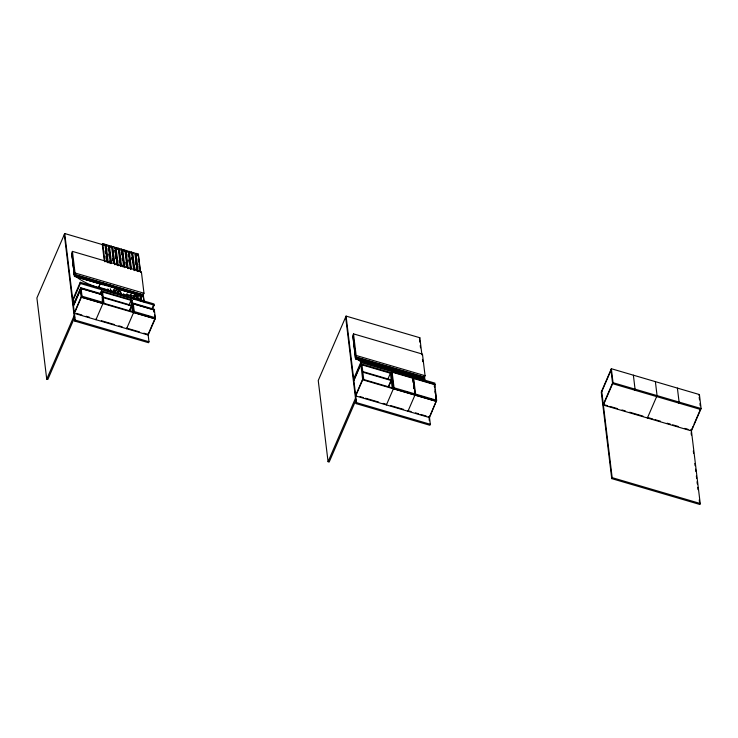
<?xml version="1.0" encoding="UTF-8"?>
<svg xmlns="http://www.w3.org/2000/svg" width="738" height="738" viewBox="0 0 738 738"><rect width="100%" height="100%" fill="white"/><g stroke="black" fill="none" stroke-linecap="round" stroke-linejoin="round"><path stroke-width="1.11" d="M389.581 367.552L390.024 367.681M118.514 291.261L118.707 290.707M108.265 284.923C110.156 285.781 106.512 284.084 108.329 284.73M108.375 284.739L109.049 284.923L108.394 284.637M389.507 367.1L390.134 367.423L388.861 366.98M390.033 367.662L389.553 367.413M105.469 245.496L64.732 233.54L36.9 297.958L46.725 379.147L47.832 379.47L74.787 317.072M72.425 251.39L71.687 253.097L74.298 274.702L143.246 294.932L143.984 293.226L141.364 271.621L72.425 251.39L75.036 272.995L74.298 274.702M71.918 253.789L74.473 276.455L142.821 296.123L114.667 287.866L114.584 287.174M74.473 276.455L72.056 254.905M72.739 299.665L80.239 282.294L154.011 303.945L154.159 305.154L152.388 309.24M80.239 282.294L80.387 283.503L72.887 300.873L75.082 301.519M73.366 304.84L80.746 287.746L102.305 294.065L102.379 294.674L80.82 288.346L80.746 287.746M73.431 305.449L80.82 288.346M73.505 306.049L80.479 289.923M81.088 288.558L80.673 289.527L81.595 297.183L102.656 303.364L103.071 302.396L102.148 294.73L81.088 288.558L82.01 296.224L81.595 297.183M107.139 262.488L104.934 244.241L102.711 243.595L102.296 244.564L104.224 260.523M74.326 312.774L81.291 296.648L82.398 296.971M80.405 289.314L81.365 297.248L74.4 313.382L148.163 335.024L155.137 318.899L154.657 314.932M46.725 379.147L74.141 315.698M104.51 245.21L104.934 244.241M110.46 263.457L108.255 245.219L106.041 244.564L105.617 245.533L107.693 262.636M148.015 333.779L148.975 341.749L148.559 342.718L74.787 321.076L75.211 320.108L64.732 233.54M113.652 263.3L111.586 246.197L109.362 245.542L108.947 246.51L111.014 263.614M111.161 247.165L111.586 246.197M117.111 265.412L114.907 247.175L112.693 246.52L112.268 247.488L114.206 263.448M98.606 287.626L100.23 283.872L76.457 276.898C82.951 281.971 90.765 285.255 98.606 287.626L100.174 283.383L102.25 283.992M120.442 266.39L118.228 248.143L116.014 247.498L115.598 248.466L117.665 265.569M74.621 276.113L102.776 284.379L102.988 283.005L102.628 284.72L102.554 284.13M117.812 249.112L118.228 248.143M123.624 266.224L121.558 249.121L119.344 248.475L118.919 249.435L120.995 266.538M100.1 294.093L101.401 291.067L132.074 300.062L133.587 312.571L126.613 328.705L126.539 328.096L139.473 331.888M100.608 293.687L101.475 291.676L132.139 300.67M121.143 250.09L121.558 249.121M101.724 295.698L102.148 294.73M126.954 267.202L124.879 250.099L122.665 249.444L122.25 250.413L124.178 266.372M107.951 284.536L108.302 284.628M109.076 285.136L109.159 284.85M109.169 285.283L109.658 285.126M109.15 285.154L109.796 284.997M109.473 285.431L109.722 285.053M124.464 251.068L124.879 250.099M130.414 269.315L128.209 251.077L125.986 250.422L125.571 251.39L127.637 268.494M133.744 270.293L131.53 252.045L129.316 251.4L128.901 252.368L130.967 269.471M114.87 286.492L114.519 288.207L114.445 287.617M131.115 253.014L131.53 252.045M115.598 291.076L116.816 288.263L109.04 286.03M115.654 291.575L116.816 288.263M137.065 271.27L134.86 253.023L132.637 252.378L132.222 253.337L134.15 269.305M118.606 290.172L117.416 293.143L117.222 291.575M118.569 290.8L119.27 290.523L118.772 291.335M119.002 290.8L119.242 290.274M140.386 272.239L138.181 254.001L135.967 253.346L135.543 254.315L137.619 271.418M119.99 293.087L120.608 291.648L118.348 290.984M137.766 254.97L138.181 254.001M138.089 256.151L138.504 255.182L135.202 254.213M128.855 305.384L131.032 300.348L132.397 311.639M129.464 310.43L131.641 305.384L103.2 297.045M129.537 311.03L131.715 305.993L103.274 297.645M148.089 334.425L155.294 317.718L154.362 310.052L133.301 303.871L132.886 304.84L133.809 312.506L154.869 318.687L154.611 316.501M133.809 312.506L134.233 311.537L133.301 303.871M152.24 308.032L153.569 304.96M153.947 311.021L154.362 310.052M153.725 312.008L154.519 309.388L132.969 303.06L133.043 303.669L154.593 309.997M421.915 354.821L419.848 337.736L346.076 316.095L318.244 380.513L328.069 461.702L329.176 462.025L356.14 399.627M353.511 333.871L356.131 355.476L355.393 357.183L424.332 377.413L425.07 375.707L422.459 354.102L353.511 333.871L352.773 335.578L355.559 358.936L423.76 378.945L423.64 376.371M355.559 358.936L353.004 336.27M353.677 378.852L361.177 361.491L434.95 383.133L434.212 386.389M353.825 380.07L361.325 362.699L361.177 361.491M353.899 380.67L360.864 364.535L391.527 373.539M355.67 395.328L362.635 379.194L393.308 388.197M386.408 404.931L393.382 388.797L391.454 372.93L360.79 363.935L362.709 379.802L355.744 395.937L429.516 417.579L436.407 400.845M328.069 461.702L355.485 398.243M429.359 416.324L430.328 424.304L429.903 425.272L356.14 403.621L356.555 402.653L346.076 316.095M380.513 368.225L381.325 366.352L357.552 359.369L361.583 362.321M355.707 358.594L383.871 366.851L384.074 365.485M384.074 365.504L383.723 367.192L383.649 366.601M389.147 367.45L389 366.961L389.424 367.21M390.144 367.57L390.734 367.958L390.162 367.616M390.568 367.902L390.919 367.515L390.734 367.958M391.094 368.013L390.974 367.542L391.389 367.958M391.011 367.994L391.583 367.672L390.061 367.496M387.81 379.258L390.42 373.216L392.192 387.865M392.136 372.173L391.721 373.142L393.603 388.732L414.664 394.913L415.088 393.944L394.027 387.773L392.136 372.173L413.197 378.345L415.162 395.061L436.223 401.241L435.817 397.893M388.622 385.983L391.232 379.932L362.792 371.583M388.695 386.592L391.306 380.54L362.856 372.192M397.09 372.616L397.902 370.744L395.826 370.125M393.603 388.732L394.027 387.773M419.433 338.705L419.848 337.736M412.782 379.314L413.197 378.345M413.271 379.461L413.686 378.493L434.747 384.673L436.638 400.273L429.876 415.964M415.162 395.061L415.577 394.092L413.686 378.493M424.027 377.201L423.732 377.884L384.157 366.186M434.747 384.673L434.599 387.865M611.35 368.723L613.047 382.708L603.38 405.079L691.432 430.909L701.1 408.538L699.412 394.553L611.35 368.723L601.267 392.062L611.747 478.621L699.799 504.46L700.214 503.491L691.257 429.461M601.756 391.694L611.009 370.291M603.306 404.47L612.549 383.068M634.643 390.134L635.058 389.166L633.37 375.181M611.747 478.621L612.162 477.652L601.691 391.094M678.665 403.049L679.089 402.081L677.392 388.096M698.987 395.522L699.412 394.553M691.801 429.285L693.12 426.232M694.006 424.193L700.611 408.907M108.302 284.776L107.785 284.527M388.981 367.173L389.396 367.256M110.027 285.32L110.497 285.2L110.266 285.661L108.966 285.025M418.511 378.317L421.739 378.207L397.902 370.744M123.172 294.379L134.187 295.956L140.644 295.735L116.872 288.752M110.073 285.292L109.648 285.034M108.597 284.942L108.541 285.163M613.047 382.708L701.1 408.538M700.685 409.507L612.623 383.677L610.935 369.692M107.674 246.141L112.075 247.433M114.279 248.079L118.689 249.37M120.884 250.016L125.294 251.307M127.489 251.953L132.997 253.568M604.404 404.793L607.706 405.762M609.911 406.407L617.614 408.668M622.014 409.959L625.317 410.928M629.726 412.219L642.927 416.094M652.835 419L647.337 417.385L647.41 417.994L657.069 395.623L655.381 381.638M655.04 419.645L660.538 421.26M667.143 423.206L670.445 424.175M672.65 424.82L678.157 426.435M684.753 428.372L688.056 429.341M690.251 429.977L691.358 430.309M75.036 272.995L143.984 293.226M356.131 355.476L425.07 375.707M423.99 376.924L356.02 356.98L355.762 357.939L383.778 366.168M102.693 283.687L74.676 275.468L74.935 274.508L142.932 294.73L142.646 295.412L103.062 283.715M103.634 284.444L106.881 285.394M382.302 366.159L386.463 367.386M387.967 367.875L391.666 368.908M423.907 378.603L395.752 370.338L395.965 368.972L395.605 370.679L395.531 370.089M118.975 290.597L118.717 291.113M361.325 362.699L435.097 384.341M98.551 287.137L107.914 289.886M109.99 290.495L115.193 292.017M80.387 283.503L154.159 305.154M82.01 296.224L103.071 302.396M134.233 311.537L155.294 317.718M415.577 394.092L436.638 400.273M89.916 299.176L94.224 300.44M97.453 301.39L99.612 302.017M102.84 302.967L133.513 311.962M145.368 315.44L149.676 316.713M152.904 317.654L155.063 318.29M405.162 391.675L408.391 392.616M417.007 395.153L421.324 396.417M424.553 397.367L426.712 397.994M429.94 398.944L433.178 399.895M81.365 297.248L155.137 318.899M362.709 379.802L436.481 401.444M76.475 313.41L81.863 314.988M86.18 316.251L89.409 317.202M101.346 320.707L114.491 324.563M118.873 325.845L122.157 326.814M143.781 333.161L147.019 334.102M360.052 396.61L363.336 397.579M365.522 398.216L378.668 402.072M383.05 403.363L386.334 404.323M390.642 405.586L403.575 409.387M411.121 411.601L407.883 410.651L407.957 411.25L414.931 395.125L414.442 391.131M415.429 412.865L418.658 413.815M420.817 414.442L426.204 416.029M428.326 416.647L429.442 416.97M75.211 320.108L148.975 341.749M356.555 402.653L430.328 424.304M612.162 477.652L700.214 503.491M390.365 367.847L390.753 367.607M109.279 285.043L109.639 285.477M699.19 397.192L699.513 399.83M699.965 403.585L700.224 405.716M691.119 432.699L691.395 434.977M693.323 450.927L693.6 453.206M694.836 463.455L695.113 465.733M695.528 469.147L695.805 471.425M696.358 475.982L696.626 478.261M697.041 481.683L697.318 483.962M697.733 487.375L698.01 489.654M699.246 499.903L699.799 504.46M434.562 385.577L434.636 386.186M435.042 389.563L436.269 399.71M435.005 391.214L435.272 393.437M422.468 359.378L422.745 361.657M424.534 376.463L424.95 379.876M419.571 339.84L419.848 342.118M420.254 345.541L420.531 347.819M423.981 376.288L424.258 378.566M429.082 418.437L429.359 420.715M423.492 376.712L423.76 378.945M413.012 379.258L413.354 382.118M413.631 384.369L414.175 388.88M412.911 380.43L413.188 382.662M413.584 386.002L413.861 388.234M414.396 392.69L414.664 394.913M361.971 364.867L363.751 379.526M353.419 338.585L353.834 341.998M354.111 344.277L354.664 348.834M354.932 351.113L355.347 354.526M345.661 317.063L356.14 403.621M154.177 310.966L154.251 311.565M138.504 255.182L140.571 272.267M143.19 293.909L144.159 301.888M143.015 293.899L143.975 301.888M138.357 258.429L138.633 260.708M139.048 264.121L139.325 266.4M142.775 294.877L143.043 297.156M138.32 259.527L138.596 261.805M139.141 266.372L139.417 268.65M135.967 253.346L138.172 271.593M141.069 295.532L141.761 301.233M140.515 295.357L141.207 301.058M139.962 295.209L140.654 300.91M135.405 261.972L135.681 264.25M136.096 267.673L136.373 269.951M139.823 298.456L140.1 300.735M132.637 252.378L134.851 270.615M137.886 295.698L138.44 300.255M137.323 295.523L137.738 298.945M136.779 295.375L137.185 298.789M131.668 257.58L131.945 259.859M136.216 295.2L136.493 297.479M129.316 251.4L131.382 268.503M134.694 295.864L134.971 298.143M134.141 295.689L134.417 297.967M133.587 295.541L134.002 298.955M128.061 254.324L128.338 256.603M128.753 260.025L129.03 262.304M133.172 296.501L133.449 298.789M125.986 250.422L128.2 268.66M131.373 294.886L131.788 298.309M130.811 294.711L131.226 298.134M130.266 294.563L130.672 297.986M125.847 262.47L126.115 264.748M122.665 249.444L124.87 267.691M128.181 295.052L128.458 297.331M127.628 294.877L127.905 297.156M126.936 293.586L127.213 295.864M121.41 252.368L121.687 254.647M122.102 258.069L122.379 260.348M122.932 264.914L123.209 267.193M126.521 294.554L126.798 296.833M119.344 248.475L121.41 265.569M123.753 293.752L124.03 296.03M119.196 260.514L119.473 262.793M116.014 247.498L118.218 265.735M121.53 293.097L121.807 295.375M120.977 292.931L121.253 295.209M120.285 291.63L120.7 295.052M114.768 250.422L115.036 252.7M115.451 256.123L115.728 258.401M119.049 290.329L119.086 290.947M112.693 246.52L114.897 264.757M117.932 289.84L118.486 294.407M112.545 258.568L112.822 260.846M109.362 245.542L111.438 262.645M114.741 290.006L115.156 293.429M114.187 289.84L114.464 292.119M113.634 289.683L114.049 293.106M108.117 248.466L108.394 250.745M108.8 254.167L109.076 256.446M109.63 261.012L109.907 263.291M113.218 290.652L113.495 292.931M106.041 244.564L108.246 262.811M111.004 289.997L111.281 292.285M110.313 288.706L110.728 292.128M105.202 250.911L105.479 253.189M105.894 256.612L106.171 258.89M102.711 243.595L104.925 261.833M108.237 289.195L108.504 291.473M107.674 289.028L107.951 291.307M102.582 291.999L103.957 303.29M101.401 291.067L101.752 293.936M102.158 297.322L102.914 303.576L95.949 319.702L95.875 319.102M100.174 283.383L100.23 283.872M102.259 300.08L102.656 303.364M64.317 234.509L74.787 321.076"/></g></svg>
